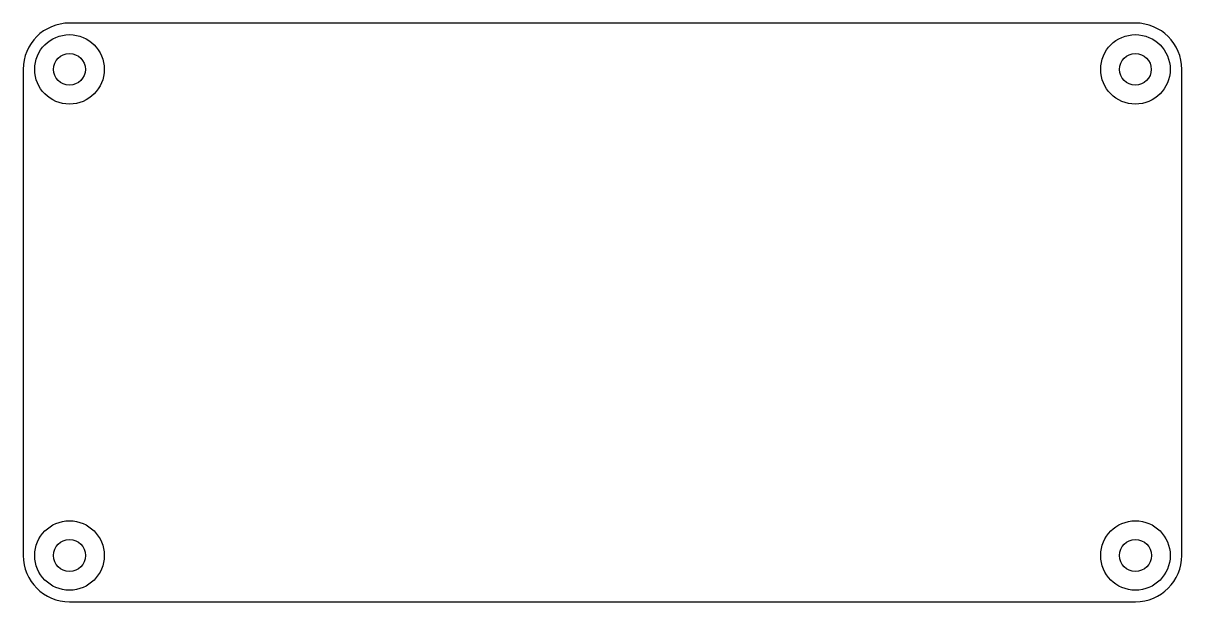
# Model space of a CAD drawing. Header units: centimetres. Extents: x -12.5 to -2.5, y 0.4 to 5.4.
import ezdxf

# ---------------------------------------------------------------- set-up
doc = ezdxf.new("R2010")
doc.units = ezdxf.units.CM
doc.layers.get('0').update_dxf_attribs({"linetype": 'CONTINUOUS'})

msp = doc.modelspace()

# ---------------------------------------------------------------- linework, layer by layer
msp.add_lwpolyline([(-2.948, 5.359), (-12.148, 5.359, 0.41421), (-12.548, 4.959), (-12.548, 0.759, 0.41421), (-12.148, 0.359), (-2.948, 0.359, 0.41421), (-2.548, 0.759), (-2.548, 4.959, 0.41421)], format="xyb", close=True)
for centre, radius in [((-12.148, 4.959), 0.3), ((-2.948, 4.959), 0.3), ((-12.148, 4.959), 0.137), ((-2.948, 4.959), 0.137), ((-12.148, 0.759), 0.3), ((-2.948, 0.759), 0.3), ((-12.148, 0.759), 0.138), ((-2.948, 0.759), 0.138)]:
    msp.add_circle(centre, radius)

doc.saveas('drawing.dxf')
